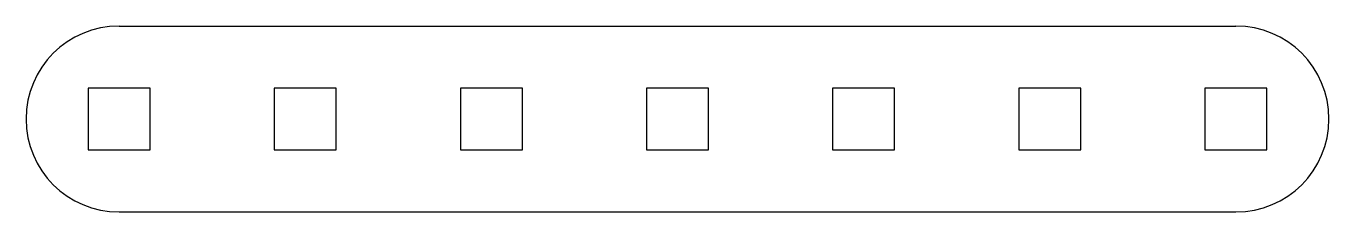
# Model space of a CAD drawing. Header units: millimetres. Extents: x 7.4 to 70.4, y 288.5 to 297.5.
import ezdxf

# ---------------------------------------------------------------- set-up
doc = ezdxf.new("R2010")
doc.units = ezdxf.units.MM
doc.layers.add('Default', color=7, linetype='Continuous')

# ---------------------------------------------------------------- blocks, each defined once
blk = doc.blocks.new('SE')
at = {"layer": 'Default', "color": 7, "linetype": 'Continuous'}
for p, q in [((10.371, 294.491), (10.371, 291.491)), ((13.371, 294.491), (10.371, 294.491)), ((13.371, 291.491), (13.371, 294.491)), ((10.371, 291.491), (13.371, 291.491))]:
    blk.add_line(p, q, dxfattribs=at)
blk = doc.blocks.new('SE1')
at = {"layer": 'Default', "color": 7, "linetype": 'Continuous'}
for p, q in [((19.371, 294.491), (19.371, 291.491)), ((22.371, 294.491), (19.371, 294.491)), ((22.371, 291.491), (22.371, 294.491)), ((19.371, 291.491), (22.371, 291.491))]:
    blk.add_line(p, q, dxfattribs=at)
blk = doc.blocks.new('SE2')
at = {"layer": 'Default', "color": 7, "linetype": 'Continuous'}
for p, q in [((28.371, 294.491), (28.371, 291.491)), ((31.371, 294.491), (28.371, 294.491)), ((31.371, 291.491), (31.371, 294.491)), ((28.371, 291.491), (31.371, 291.491))]:
    blk.add_line(p, q, dxfattribs=at)
blk = doc.blocks.new('SE3')
at = {"layer": 'Default', "color": 7, "linetype": 'Continuous'}
for p, q in [((37.371, 294.491), (37.371, 291.491)), ((40.371, 294.491), (37.371, 294.491)), ((40.371, 291.491), (40.371, 294.491)), ((37.371, 291.491), (40.371, 291.491))]:
    blk.add_line(p, q, dxfattribs=at)
blk = doc.blocks.new('SE4')
at = {"layer": 'Default', "color": 7, "linetype": 'Continuous'}
for p, q in [((46.371, 294.491), (46.371, 291.491)), ((49.371, 294.491), (46.371, 294.491)), ((49.371, 291.491), (49.371, 294.491)), ((46.371, 291.491), (49.371, 291.491))]:
    blk.add_line(p, q, dxfattribs=at)
blk = doc.blocks.new('SE5')
at = {"layer": 'Default', "color": 7, "linetype": 'Continuous'}
for p, q in [((55.371, 294.491), (55.371, 291.491)), ((58.371, 294.491), (55.371, 294.491)), ((58.371, 291.491), (58.371, 294.491)), ((55.371, 291.491), (58.371, 291.491))]:
    blk.add_line(p, q, dxfattribs=at)
blk = doc.blocks.new('SE6')
at = {"layer": 'Default', "color": 7, "linetype": 'Continuous'}
for p, q in [((64.371, 294.491), (64.371, 291.491)), ((67.371, 294.491), (64.371, 294.491)), ((67.371, 291.491), (67.371, 294.491)), ((64.371, 291.491), (67.371, 291.491))]:
    blk.add_line(p, q, dxfattribs=at)

msp = doc.modelspace()

# ---------------------------------------------------------------- linework, layer by layer
at = {"layer": 'Default', "color": 7, "linetype": 'Continuous'}
for p, q in [((11.871, 297.491), (65.871, 297.491)), ((11.871, 288.491), (65.871, 288.491))]:
    msp.add_line(p, q, dxfattribs=at)
for centre, start, end in [((11.871, 292.991), 90, 270), ((65.871, 292.991), 270, 90)]:
    msp.add_arc(centre, 4.5, start, end, dxfattribs=at)

# ---------------------------------------------------------------- block references
at = {"layer": 'Default'}
for name in ['SE', 'SE1', 'SE2', 'SE3', 'SE4', 'SE5', 'SE6']:
    msp.add_blockref(name, (0, 0), dxfattribs=at)

doc.saveas('drawing.dxf')
